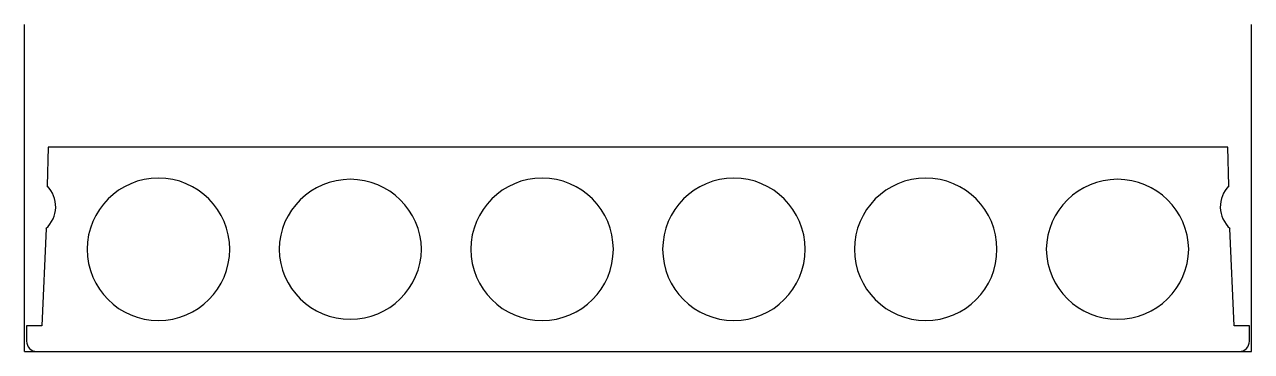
# Model space of a CAD drawing. Extents: x 0 to 1200, y 0 to 320.
import ezdxf

# ---------------------------------------------------------------- set-up
doc = ezdxf.new("R2010")
doc.units = 0
doc.layers.get('0').update_dxf_attribs({"linetype": 'CONTINUOUS'})

msp = doc.modelspace()

# ---------------------------------------------------------------- linework, layer by layer
at = {"linetype": 'CONTINUOUS'}
for p, q in [((0, 0), (0, 320)), ((1200, 0), (1200, 320)), ((23, 200), (22, 162)), ((23, 200), (22, 162)), ((1177, 200), (23, 200)), ((1177, 200), (23, 200)), ((1178, 162), (1177, 200)), ((1178, 162), (1177, 200)), ((21, 120.5), (17, 25)), ((21, 120.5), (17, 25)), ((1183, 25), (1179, 120.5)), ((1183, 25), (1179, 120.5)), ((17, 25), (2, 25)), ((2, 25), (2, 10)), ((17, 25), (2, 25)), ((2, 25), (2, 10)), ((1198, 25), (1183, 25)), ((1198, 25), (1183, 25)), ((1198, 10), (1198, 25)), ((1198, 10), (1198, 25)), ((0, 0), (1200, 0)), ((12, 0), (1188, 0)), ((12, 0), (1188, 0))]:
    msp.add_line(p, q, dxfattribs=at)
for centre, radius, start, end in [((131, 100), 69.7, 0, 180), ((318.6, 98.8), 69.7, 0.9706, 179.0294), ((506.2, 100), 69.7, 0, 180), ((693.8, 100), 69.7, 0, 180), ((881.4, 100), 69.7, 0, 180), ((1069, 98.8), 69.7, 0.9706, 179.0294), ((2, 141.7), 28.5, 311.6921, 45.3583), ((2, 141.7), 28.5, 311.6921, 45.3583), ((1198, 141.7), 28.5, 134.6417, 228.3079), ((1198, 141.7), 28.5, 134.6417, 228.3079), ((131, 100), 69.7, 180, 0), ((318.6, 101.2), 69.7, 180.9706, 359.0294), ((506.2, 100), 69.7, 180, 0), ((693.8, 100), 69.7, 180, 0), ((881.4, 100), 69.7, 180, 0), ((1069, 101.2), 69.7, 180.9706, 359.0294), ((12, 10), 10, 180, 270), ((12, 10), 10, 180, 270), ((1188, 10), 10, 270, 0), ((1188, 10), 10, 270, 0)]:
    msp.add_arc(centre, radius, start, end, dxfattribs=at)

doc.saveas('drawing.dxf')
